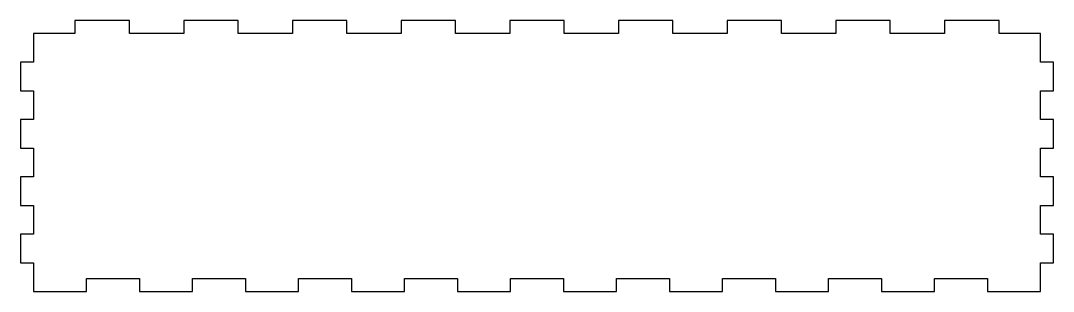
# Model space of a CAD drawing. Header units: millimetres. Extents: x 0 to 240, y 0 to 63.
import ezdxf

# ---------------------------------------------------------------- set-up
doc = ezdxf.new("R2010")
doc.units = ezdxf.units.MM
doc.layers.get('0').update_dxf_attribs({"linetype": 'CONTINUOUS'})

msp = doc.modelspace()

# ---------------------------------------------------------------- linework, layer by layer
msp.add_lwpolyline([(237, 60), (227.37, 60), (227.37, 63), (214.74, 63), (214.74, 60), (202.11, 60), (202.11, 63), (189.47, 63), (189.47, 60), (176.84, 60), (176.84, 63), (164.21, 63), (164.21, 60), (151.58, 60), (151.58, 63), (138.95, 63), (138.95, 60), (126.32, 60), (126.32, 63), (113.68, 63), (113.68, 60), (101.05, 60), (101.05, 63), (88.42, 63), (88.42, 60), (75.79, 60), (75.79, 63), (63.16, 63), (63.16, 60), (50.53, 60), (50.53, 63), (37.89, 63), (37.89, 60), (25.26, 60), (25.26, 63), (12.63, 63), (12.63, 60), (3, 60), (3, 53.33), (0, 53.33), (0, 46.67), (3, 46.67), (3, 40), (0, 40), (0, 33.33), (3, 33.33), (3, 26.67), (0, 26.67), (0, 20), (3, 20), (3, 13.33), (0, 13.33), (0, 6.67), (3, 6.67), (3, 0), (15.32, 0), (15.32, 3), (27.63, 3), (27.63, 0), (39.95, 0), (39.95, 3), (52.26, 3), (52.26, 0), (64.58, 0), (64.58, 3), (76.89, 3), (76.89, 0), (89.21, 0), (89.21, 3), (101.53, 3), (101.53, 0), (113.84, 0), (113.84, 3), (126.16, 3), (126.16, 0), (138.47, 0), (138.47, 3), (150.79, 3), (150.79, 0), (163.11, 0), (163.11, 3), (175.42, 3), (175.42, 0), (187.74, 0), (187.74, 3), (200.05, 3), (200.05, 0), (212.37, 0), (212.37, 3), (224.68, 3), (224.68, 0), (237, 0), (237, 6.67), (240, 6.67), (240, 13.33), (237, 13.33), (237, 20), (240, 20), (240, 26.67), (237, 26.67), (237, 33.33), (240, 33.33), (240, 40), (237, 40), (237, 46.67), (240, 46.67), (240, 53.33), (237, 53.33)], close=True)

doc.saveas('drawing.dxf')
